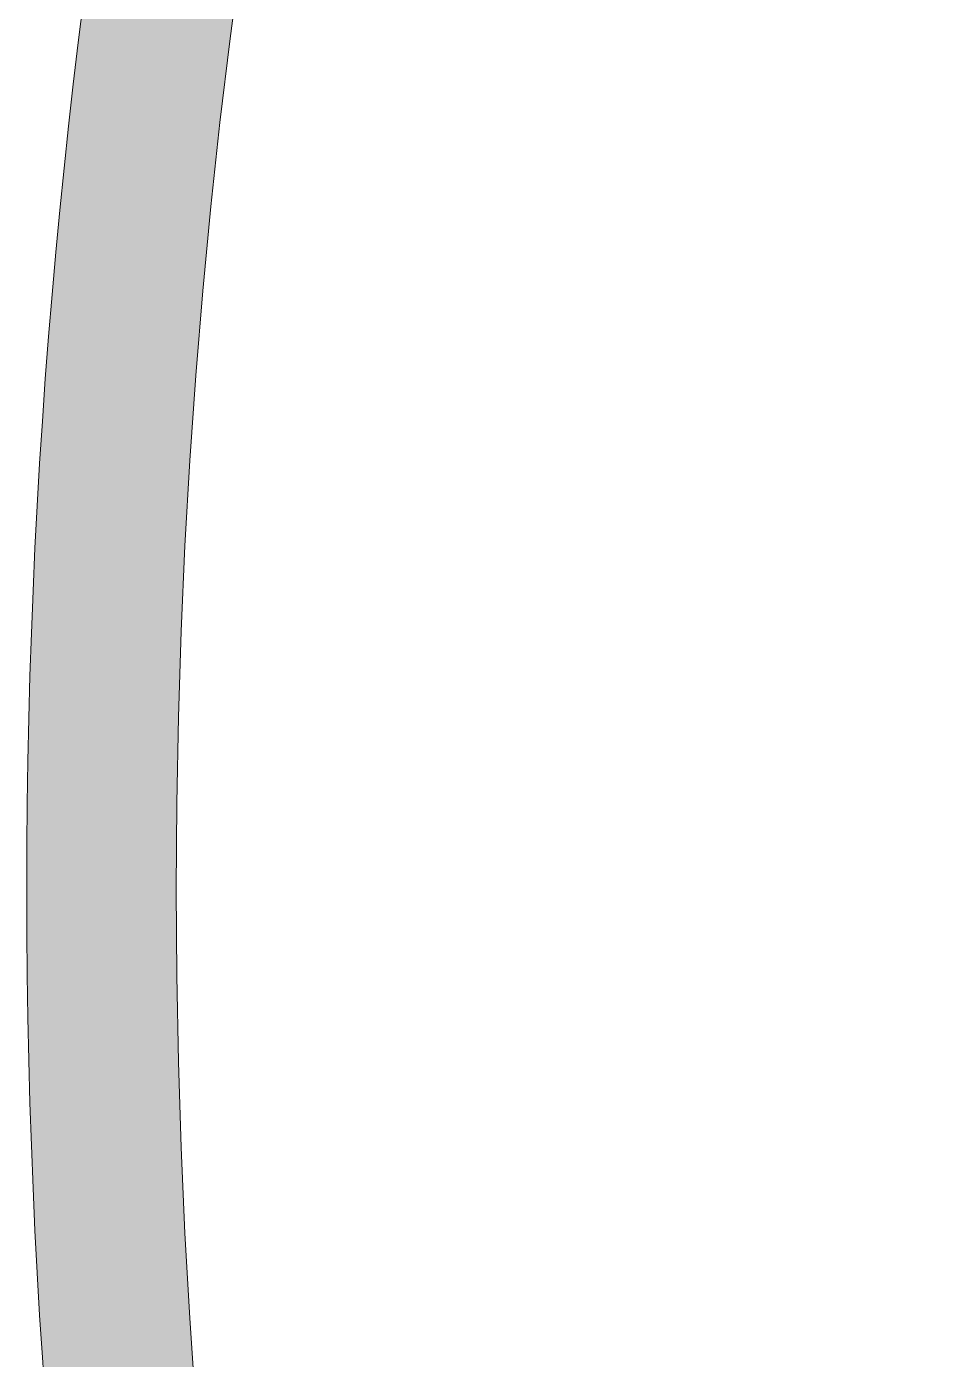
# Model space of a CAD drawing. Header units: inches. Extents: x 0.4 to 11.6, y -11.6 to -0.4.
# Drawn here: x 0.397 to 1.139, y -6.39 to -5.299 of the extents above; entities that cross this region are included whole.
import ezdxf

# ---------------------------------------------------------------- set-up
doc = ezdxf.new("R2010")
doc.units = ezdxf.units.IN
doc.header["$MEASUREMENT"] = 0
doc.layers.add('Layer 1', color=7, linetype='Continuous')

# ---------------------------------------------------------------- blocks, each defined once
blk = doc.blocks.new('block 20')
at = {"layer": 'Layer 1', "true_color": 0x231f20}
h = blk.add_hatch(color=250, dxfattribs=at)
h.dxf.hatch_style = 2
edge = h.paths.add_edge_path()
edge.add_spline(control_points=[(5.994, -11.6027), (4.4989, -11.6027), (3.0934, -11.0204), (2.0362, -9.9633), (0.979, -8.9061), (0.3968, -7.5005), (0.3968, -6.0055), (0.3968, -4.5104), (0.979, -3.1048), (2.0362, -2.0476), (3.0934, -0.9904), (4.4989, -0.4082), (5.994, -0.4082), (7.4891, -0.4082), (8.8947, -0.9904), (9.9519, -2.0476), (11.009, -3.1048), (11.5912, -4.5104), (11.5912, -6.0055), (11.5912, -7.5005), (11.009, -8.9061), (9.9519, -9.9633), (8.8947, -11.0204), (7.4891, -11.6027), (5.994, -11.6027)], knot_values=[0, 0, 0, 0, 1, 1, 1, 2, 2, 2, 3, 3, 3, 4, 4, 4, 5, 5, 5, 6, 6, 6, 7, 7, 7, 8, 8, 8, 8], degree=3, periodic=1)
edge = h.paths.add_edge_path()
edge.add_spline(control_points=[(5.994, -0.5306), (2.9752, -0.5306), (0.5191, -2.9866), (0.5191, -6.0055), (0.5191, -9.0243), (2.9752, -11.4803), (5.994, -11.4803), (9.0129, -11.4803), (11.4689, -9.0243), (11.4689, -6.0055), (11.4689, -2.9866), (9.0129, -0.5306), (5.994, -0.5306)], knot_values=[0, 0, 0, 0, 1, 1, 1, 2, 2, 2, 3, 3, 3, 4, 4, 4, 4], degree=3, periodic=1)
at = {"layer": 'Layer 1', "lineweight": 0}
for points, knots in [([(5.994, -11.6027), (4.4989, -11.6027), (3.0934, -11.0204), (2.0362, -9.9633), (0.979, -8.9061), (0.3968, -7.5005), (0.3968, -6.0055), (0.3968, -4.5104), (0.979, -3.1048), (2.0362, -2.0476), (3.0934, -0.9904), (4.4989, -0.4082), (5.994, -0.4082), (7.4891, -0.4082), (8.8947, -0.9904), (9.9519, -2.0476), (11.009, -3.1048), (11.5912, -4.5104), (11.5912, -6.0055), (11.5912, -7.5005), (11.009, -8.9061), (9.9519, -9.9633), (8.8947, -11.0204), (7.4891, -11.6027), (5.994, -11.6027)], [0, 0, 0, 0, 1, 1, 1, 2, 2, 2, 3, 3, 3, 4, 4, 4, 5, 5, 5, 6, 6, 6, 7, 7, 7, 8, 8, 8, 8]), ([(5.994, -0.5306), (2.9752, -0.5306), (0.5191, -2.9866), (0.5191, -6.0055), (0.5191, -9.0243), (2.9752, -11.4803), (5.994, -11.4803), (9.0129, -11.4803), (11.4689, -9.0243), (11.4689, -6.0055), (11.4689, -2.9866), (9.0129, -0.5306), (5.994, -0.5306)], [0, 0, 0, 0, 1, 1, 1, 2, 2, 2, 3, 3, 3, 4, 4, 4, 4])]:
    blk.add_open_spline(points, degree=3, knots=knots, dxfattribs=at)
blk = doc.blocks.new('block 2')
at = {"layer": 'Layer 1'}
blk.add_blockref('block 20', (0, 0), dxfattribs=at)

msp = doc.modelspace()

# ---------------------------------------------------------------- block references
at = {"layer": 'Layer 1'}
msp.add_blockref('block 2', (0, 0), dxfattribs=at)

doc.saveas('drawing.dxf')
